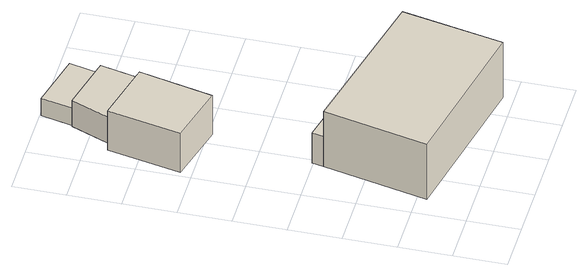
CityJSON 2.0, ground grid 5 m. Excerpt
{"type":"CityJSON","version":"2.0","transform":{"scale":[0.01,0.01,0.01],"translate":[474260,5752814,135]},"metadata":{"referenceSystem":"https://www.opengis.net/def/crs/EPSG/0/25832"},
"CityObjects":{
"building1":{"type":"Building","attributes":{"Gemeindeschluessel":"05754036","function":"31001_1010"},"address":[{"country":"Germany","locality":"Schloß Holte-Stukenbrock","thoroughfareNumber":"164","thoroughfareName":"Oerlinghauser Straße"}],"children":["building1-1","building1-2"]},
"building1-1":{"type":"BuildingPart","attributes":{"BezugspunktDach":"2000","measuredHeight":9.05},"parents":["building1"],"geometry":[{"type":"Solid","lod":"1","boundaries":[[[[0,1,2,3]],[[4,5,6,7]],[[4,7,3,2]],[[5,4,2,1]],[[6,5,1,0]],[[7,6,0,3]]]]}]},
"building1-2":{"type":"BuildingPart","attributes":{"BezugspunktDach":"2000","measuredHeight":3.41},"parents":["building1"],"geometry":[{"type":"Solid","lod":"1","boundaries":[[[[8,9,10,11]],[[12,6,13,14]],[[12,14,11,10]],[[6,12,10,9]],[[13,6,9,8]],[[14,13,8,11]]]]}]},
"building2":{"type":"Building","attributes":{"Gemeindeschluessel":"05754036","BezugspunktDach":"2000","function":"31001_2723","measuredHeight":6.16},"address":[{"country":"Germany","locality":"Schloß Holte-Stukenbrock","thoroughfareNumber":"164","thoroughfareName":"Oerlinghauser Straße"}],"geometry":[{"type":"Solid","lod":"1","boundaries":[[[[15,16,17,18]],[[19,20,21,22]],[[19,22,18,17]],[[20,19,17,16]],[[21,20,16,15]],[[22,21,15,18]]]]}]},
"building3":{"type":"Building","attributes":{"Gemeindeschluessel":"05754036","BezugspunktDach":"2000","function":"51009_1611","measuredHeight":2.96},"address":[{"country":"Germany"}],"geometry":[{"type":"Solid","lod":"1","boundaries":[[[[23,24,25,26]],[[27,28,29,30]],[[27,30,26,25]],[[28,27,25,24]],[[29,28,24,23]],[[30,29,23,26]]]]}]},
"building4":{"type":"Building","attributes":{"Gemeindeschluessel":"05754036","BezugspunktDach":"2000","function":"31001_2463","measuredHeight":1.96},"address":[{"country":"Germany","locality":"Schloß Holte-Stukenbrock","thoroughfareNumber":"164","thoroughfareName":"Oerlinghauser Straße"}],"geometry":[{"type":"Solid","lod":"1","boundaries":[[[[31,32,33,34]],[[35,36,37,38]],[[35,38,34,33]],[[36,35,33,32]],[[37,36,32,31]],[[38,37,31,34]]]]}]}
},
"vertices":[
[390,1394,690],[165,401,690],[1709,93,690],[1912,1058,690],[1709,93,66],[165,401,66],[390,1394,66],[1912,1058,66],
[416,1506,408],[390,1394,408],[1364,1179,408],[1394,1286,408],[1364,1179,66],[416,1506,66],[1394,1286,66],
[206,3310,469],[53,2609,469],[636,2462,469],[803,3169,469],[636,2462,26],[53,2609,26],[206,3310,26],[803,3169,26],
[356,3667,401],[206,3310,401],[803,3169,401],[890,3542,401],[803,3169,105],[206,3310,105],[356,3667,105],[890,3542,105],
[424,3965,311],[356,3667,311],[890,3542,311],[959,3841,311],[890,3542,116],[356,3667,116],[424,3965,116],[959,3841,116]
]}
